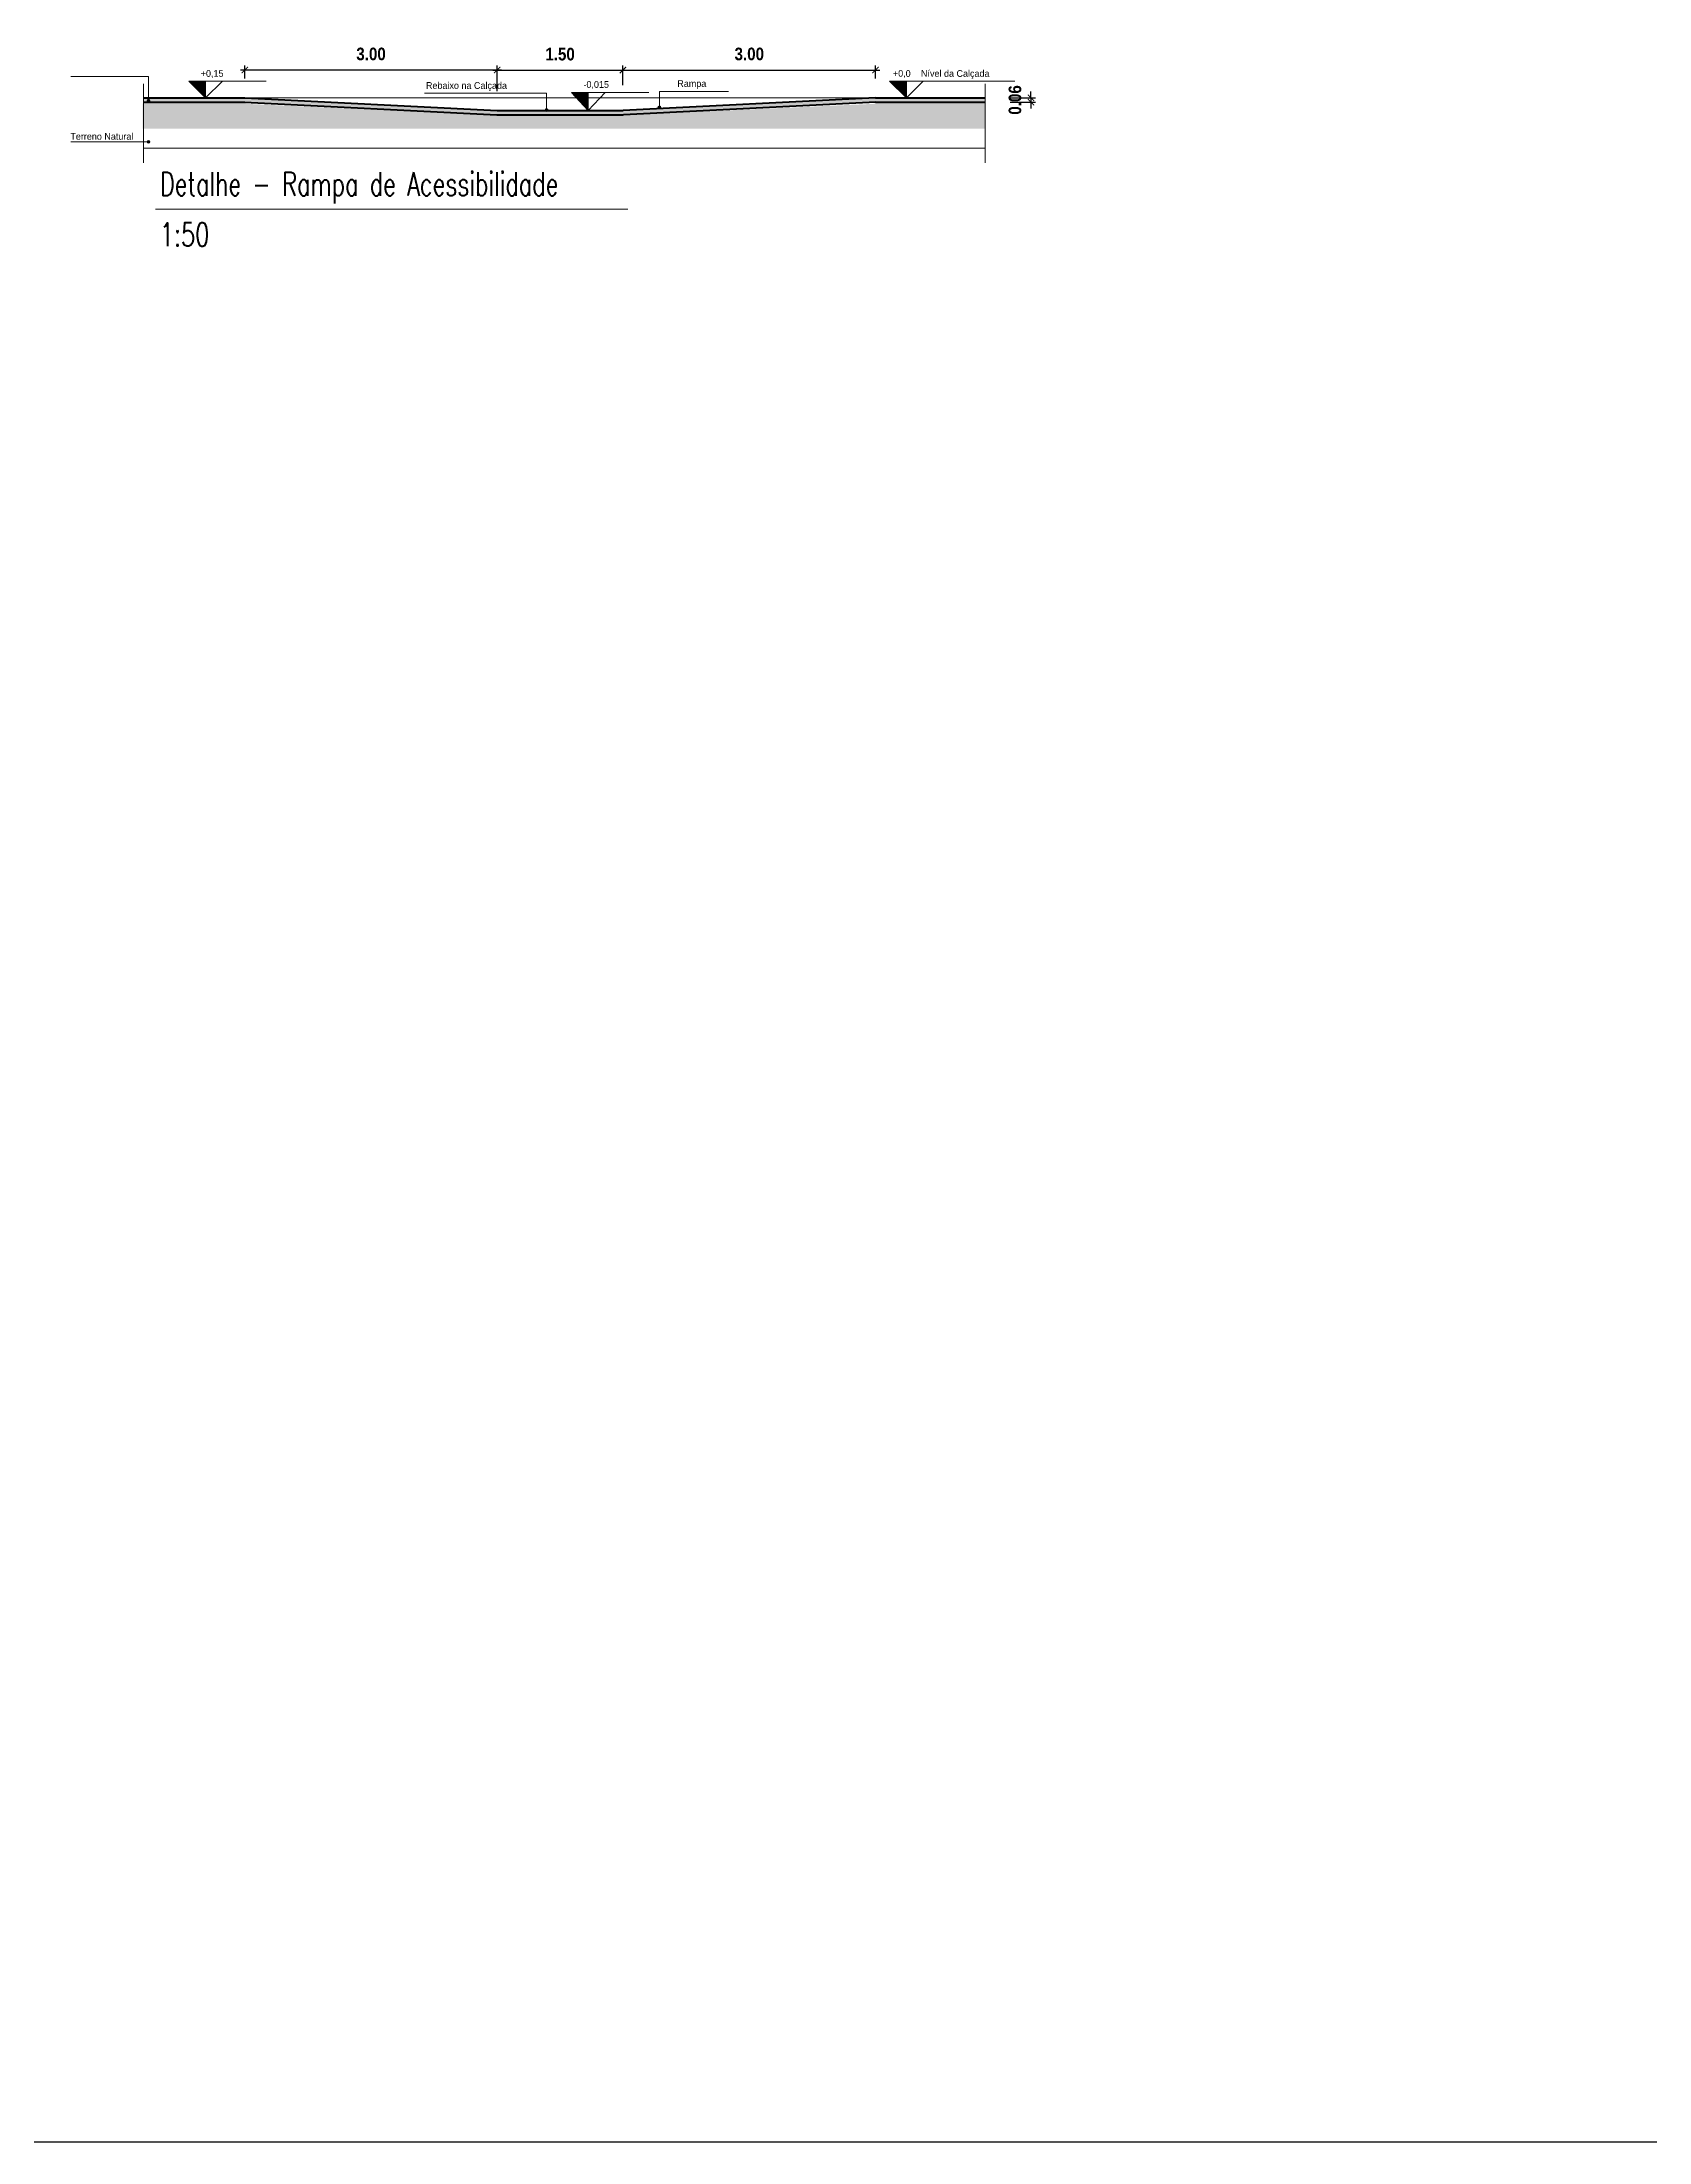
# Model space of a CAD drawing. Header units: feet. Extents: x 203667 to 205527, y 9204857 to 9205156.
# Drawn here: x 203682.31 to 203701.42, y 9204889.59 to 9204914.56 of the extents above; entities that cross this region are included whole.
import ezdxf

# ---------------------------------------------------------------- set-up
doc = ezdxf.new("R2010")
doc.units = ezdxf.units.FT
doc.header["$LTSCALE"] = 0.3
doc.header["$MEASUREMENT"] = 0
doc.linetypes.add('CONTINUO', pattern=[0])
for name, color, linetype in [('Estacas', 7, 'CONTINUO'), ('F-HZ-ESTACA', 98, 'Continuous'), ('PERFIL-ESCALA', 7, 'Continuous')]:
    doc.layers.add(name, color=color, linetype=linetype)
for name, color, linetype, lineweight in [('LINHA', 7, 'Continuous', 9), ('PENA015', 1, 'Continuous', 15), ('PENA02', 5, 'Continuous', 20), ('PENA04', 6, 'Continuous', 40)]:
    doc.layers.add(name, color=color, linetype=linetype, lineweight=lineweight)
doc.styles.add('COTAS', font='ariblk.ttf', dxfattribs={"width": 0.75})
doc.styles.add('ROMANS', font='romans', dxfattribs={"height": 0.2})
doc.styles.add('texto', font='')
doc.styles.get('texto').set_extended_font_data('AvantGarde Bk BT')
doc.dimstyles.new('COTAS_75', dxfattribs={"dimscale": 75, "dimtxt": 0.002, "dimasz": 0.001, "dimexe": 0.0007, "dimexo": 0.004, "dimgap": 0.0015, "dimtad": 1, "dimzin": 0, "dimdsep": 46, "dimtxsty": 'COTAS', "dimblk1": 'ARCHTICK', "dimblk2": 'ARCHTICK', "dimsah": 1, "dimcen": 0.003, "dimdle": 0.0007, "dimaunit": 1, "dimadec": 0, "dimazin": 0, "dimtfac": 1, "dimtdec": 0, "dimtix": 1, "dimtmove": 0, "dimatfit": 3, "dimldrblk": 'ARCHTICK', "dimfxl": 1, "dimtolj": 1, "dimtzin": 0, "dimarcsym": 0})

# ---------------------------------------------------------------- blocks, each defined once
blk = doc.blocks.new('_ArchTick')
at = {"color": 0, "linetype": 'ByBlock', "const_width": 0.15}
blk.add_lwpolyline([(-0.5, -0.5), (0.5, 0.5)], dxfattribs=at)
blk = doc.blocks.new('*D131')
at = {"layer": 'Defpoints', "color": 0, "transparency": 16777216}
for p in [(203689.22, 9204914.221), (203687.724, 9204913.742), (203689.22, 9204913.742)]:
    blk.add_point(p, dxfattribs=at)
at = {"layer": 'PENA015', "color": 0, "lineweight": -2, "transparency": 16777216}
for p, q in [((203687.671, 9204914.222), (203689.273, 9204914.221)), ((203687.724, 9204914.042), (203687.724, 9204914.274)), ((203689.22, 9204914.042), (203689.22, 9204914.274))]:
    blk.add_line(p, q, dxfattribs=at)
at = {"layer": 'PENA015', "color": 0, "lineweight": -2, "transparency": 16777216, "xscale": 0.075, "yscale": 0.075, "zscale": 0.075}
for p, rotation in [((203687.724, 9204914.222), 179.9933166144687), ((203689.22, 9204914.221), 359.9933166144688)]:
    blk.add_blockref('_ArchTick', p, dxfattribs=dict(at, rotation=rotation))
at = {"layer": 'PENA015', "color": 0, "lineweight": 25, "transparency": 16777216, "insert": (203688.472, 9204914.411), "char_height": 0.15, "attachment_point": 5, "rotation": 359.9933, "style": 'COTAS'}
blk.add_mtext('\\A1;1.50', dxfattribs=at)
blk = doc.blocks.new('*D132')
at = {"layer": 'Defpoints', "color": 0, "transparency": 16777216}
for p in [(203692.224, 9204914.223), (203692.224, 9204913.822), (203689.22, 9204913.742)]:
    blk.add_point(p, dxfattribs=at)
at = {"layer": 'PENA015', "color": 0, "lineweight": -2, "transparency": 16777216}
for p, q in [((203689.168, 9204914.223), (203692.276, 9204914.223)), ((203689.22, 9204914.042), (203689.22, 9204914.275)), ((203692.224, 9204914.122), (203692.224, 9204914.275))]:
    blk.add_line(p, q, dxfattribs=at)
at = {"layer": 'PENA015', "color": 0, "lineweight": -2, "transparency": 16777216, "xscale": 0.075, "yscale": 0.075, "zscale": 0.075, "rotation": 180}
blk.add_blockref('_ArchTick', (203689.22, 9204914.223), dxfattribs=at)
at = {"layer": 'PENA015', "color": 0, "lineweight": -2, "transparency": 16777216, "xscale": 0.075, "yscale": 0.075, "zscale": 0.075}
blk.add_blockref('_ArchTick', (203692.224, 9204914.223), dxfattribs=at)
at = {"layer": 'PENA015', "color": 0, "transparency": 16777216, "insert": (203690.722, 9204914.413), "char_height": 0.15, "attachment_point": 5, "style": 'COTAS'}
blk.add_mtext('\\A1;3.00', dxfattribs=at)
blk = doc.blocks.new('*D133')
at = {"layer": 'Defpoints', "color": 0, "transparency": 16777216}
for p in [(203684.724, 9204914.223), (203684.724, 9204913.822), (203687.724, 9204913.672)]:
    blk.add_point(p, dxfattribs=at)
at = {"layer": 'PENA015', "color": 0, "lineweight": -2, "transparency": 16777216}
for p, q in [((203687.776, 9204914.223), (203684.671, 9204914.223)), ((203684.724, 9204914.122), (203684.724, 9204914.275)), ((203687.724, 9204913.972), (203687.724, 9204914.275))]:
    blk.add_line(p, q, dxfattribs=at)
at = {"layer": 'PENA015', "color": 0, "lineweight": -2, "transparency": 16777216, "xscale": 0.075, "yscale": 0.075, "zscale": 0.075, "rotation": 180}
blk.add_blockref('_ArchTick', (203684.724, 9204914.223), dxfattribs=at)
at = {"layer": 'PENA015', "color": 0, "lineweight": -2, "transparency": 16777216, "xscale": 0.075, "yscale": 0.075, "zscale": 0.075}
blk.add_blockref('_ArchTick', (203687.724, 9204914.223), dxfattribs=at)
at = {"layer": 'PENA015', "color": 0, "transparency": 16777216, "insert": (203686.224, 9204914.413), "char_height": 0.15, "attachment_point": 5, "style": 'COTAS'}
blk.add_mtext('\\A1;3.00', dxfattribs=at)
blk = doc.blocks.new('*D139')
at = {"layer": 'Defpoints', "color": 0, "transparency": 16777216}
for p in [(203693.524, 9204913.892), (203693.524, 9204913.842), (203694.072, 9204913.842)]:
    blk.add_point(p, dxfattribs=at)
at = {"layer": 'PENA015', "color": 0, "lineweight": -2, "transparency": 16777216}
for p, q in [((203693.824, 9204913.892), (203694.125, 9204913.892)), ((203693.824, 9204913.842), (203694.125, 9204913.842)), ((203694.072, 9204913.892), (203694.072, 9204913.967)), ((203694.072, 9204913.892), (203694.072, 9204913.842)), ((203694.072, 9204913.842), (203694.072, 9204913.767))]:
    blk.add_line(p, q, dxfattribs=at)
at = {"layer": 'PENA015', "color": 0, "lineweight": -2, "transparency": 16777216, "xscale": 0.075, "yscale": 0.075, "zscale": 0.075}
for p, rotation in [((203694.072, 9204913.892), 270), ((203694.072, 9204913.842), 90)]:
    blk.add_blockref('_ArchTick', p, dxfattribs=dict(at, rotation=rotation))
at = {"layer": 'PENA015', "color": 0, "lineweight": 25, "transparency": 16777216, "insert": (203693.882, 9204913.867), "char_height": 0.15, "attachment_point": 5, "rotation": 90, "style": 'COTAS'}
blk.add_mtext('\\A1;0.06', dxfattribs=at)

msp = doc.modelspace()

# ---------------------------------------------------------------- hatches: boundary and pattern name
at = {"layer": 'F-HZ-ESTACA', "true_color": 0x7aafdf}
h = msp.add_hatch(color=143, dxfattribs=at)
h.dxf.hatch_style = 1
h.paths.add_polyline_path([(203693.528, 9204913.892), (203692.224, 9204913.892), (203689.224, 9204913.742), (203687.724, 9204913.742), (203684.724, 9204913.892), (203683.517, 9204913.892), (203683.52, 9204913.842), (203684.72, 9204913.842), (203687.729, 9204913.692), (203689.23, 9204913.692), (203692.223, 9204913.842), (203693.528, 9204913.842)])
at = {"layer": 'LINHA'}
for points in [[(203684.256, 9204913.892), (203684.256, 9204914.092), (203684.056, 9204914.092)], [(203692.59, 9204913.892), (203692.59, 9204914.092), (203692.39, 9204914.092)], [(203683.593, 9204913.858, 1), (203683.56, 9204913.858, 1)], [(203688.807, 9204913.741), (203688.807, 9204913.957), (203688.607, 9204913.957)], [(203689.67, 9204913.779, 1), (203689.637, 9204913.779, 1)], [(203688.329, 9204913.747, 1), (203688.295, 9204913.747, 1)], [(203683.593, 9204913.369, 1), (203683.56, 9204913.369, 1)]]:
    msp.add_hatch(color=256, dxfattribs=at).paths.add_polyline_path(points)
h = msp.add_hatch(dxfattribs=at)
h.set_pattern_fill('AR-CONC', color=34, scale=0.01)
h.set_pattern_definition([(50, (-8.952653, 15.61183), (0.07172601826008, -0.00627521349826), [0.0075, -0.0825]), (355, (-8.95265, 15.61183), (-0.0138751333613, 0.07521921337), [0.006, -0.066]), (100.45144446, (-8.946676, 15.611305), (0.0578508846727, 0.06894399909686), [0.0063740192, -0.0701142112]), (46.1842, (-8.95265, 15.63183), (0.10672413306716, -0.0165519280793), [0.01125, -0.12375]), (96.63563549, (-8.94376, 15.63045), (0.0934661945674, 0.0974118600775), [0.0095610342, -0.105171376]), (351.18416399, (-8.95265, 15.63183), (0.0934661945055, 0.097411860027), [0.009, -0.0990000001]), (21, (-8.942653, 15.62683), (0.05969070521185, -0.04026188906653), [0.0075, -0.0825]), (326, (-8.94265, 15.62683), (0.02433153319216, 0.0725150045047), [0.006, -0.066]), (71.45144474, (-8.93768, 15.62347), (0.084022237673, 0.03225311528064), [0.006374019, -0.0701142112]), (37.5, (-8.952653, 15.611828), (0.00121598553173, 0.03328938538313), [0, -0.0652, 0, -0.067, 0, -0.06625]), (7.5, (-8.952653, 15.61183), (0.02630695374421, 0.03944117118824), [0, -0.0382, 0, -0.0637, 0, -0.02525]), (327.5, (-8.974953, 15.611828), (0.05338224361724, -0.00225548717344), [0, -0.025, 0, -0.078, 0, -0.1035]), (317.5, (-8.984953, 15.61183), (0.05831861693424, 0.01001049823323), [0, -0.0325, 0, -0.0518, 0, -0.0735])])
h.paths.add_polyline_path([(203693.522, 9204913.822), (203692.224, 9204913.822), (203689.224, 9204913.687), (203687.71, 9204913.687), (203684.71, 9204913.822), (203683.51, 9204913.822), (203683.51, 9204913.524), (203693.522, 9204913.524)])

# ---------------------------------------------------------------- linework, layer by layer
at = {"lineweight": 20}
msp.add_line((203683.661, 9204912.57), (203689.277, 9204912.57), dxfattribs=at)
at = {"layer": 'Estacas'}
msp.add_lwpolyline([(203667.39, 9204889.591), (203738.497, 9204889.591), (203738.497, 9204941.978), (203667.39, 9204941.978)], close=True, dxfattribs=at)
at = {"layer": 'LINHA'}
for p, q in [((203682.653, 9204914.144), (203683.577, 9204914.144)), ((203684.256, 9204913.892), (203684.256, 9204914.092)), ((203692.59, 9204913.892), (203692.59, 9204914.092)), ((203686.859, 9204913.949), (203688.312, 9204913.949)), ((203688.312, 9204913.949), (203688.312, 9204913.747)), ((203688.807, 9204913.742), (203688.807, 9204913.957)), ((203690.476, 9204913.966), (203689.653, 9204913.966)), ((203689.653, 9204913.966), (203689.653, 9204913.779)), ((203682.653, 9204913.369), (203683.577, 9204913.369))]:
    msp.add_line(p, q, dxfattribs=at)
at = {"layer": 'LINHA', "color": 251, "true_color": 0x636466}
for p, q in [((203683.517, 9204914.057), (203683.517, 9204913.121)), ((203693.528, 9204914.057), (203693.528, 9204913.121))]:
    msp.add_line(p, q, dxfattribs=at)
at = {"layer": 'LINHA', "color": 34}
msp.add_line((203683.517, 9204913.294), (203693.528, 9204913.294), dxfattribs=at)
at = {"layer": 'LINHA'}
msp.add_lwpolyline([(203683.577, 9204914.144), (203683.577, 9204913.858)], dxfattribs=at)
at = {"layer": 'LINHA', "flags": 128}
for points in [[(203684.056, 9204914.092), (203684.256, 9204913.892), (203684.456, 9204914.092), (203684.977, 9204914.092)], [(203684.977, 9204914.092), (203684.056, 9204914.092), (203684.256, 9204913.892), (203684.456, 9204914.092)], [(203692.39, 9204914.092), (203692.59, 9204913.892), (203692.79, 9204914.092), (203693.879, 9204914.092)], [(203693.879, 9204914.092), (203692.39, 9204914.092), (203692.59, 9204913.892), (203692.79, 9204914.092)], [(203688.607, 9204913.957), (203688.807, 9204913.742), (203689.007, 9204913.957), (203689.528, 9204913.957)], [(203689.528, 9204913.957), (203688.607, 9204913.957), (203688.807, 9204913.742), (203689.007, 9204913.957)]]:
    msp.add_lwpolyline(points, dxfattribs=at)
at = {"layer": 'LINHA'}
for centre in [(203683.577, 9204913.858), (203689.653, 9204913.779), (203688.312, 9204913.747), (203683.577, 9204913.369)]:
    msp.add_circle(centre, 0.0167, dxfattribs=at)
at = {"layer": 'PENA02', "color": 4}
msp.add_line((203684.724, 9204913.892), (203692.224, 9204913.892), dxfattribs=at)
at = {"layer": 'PENA04'}
for p, q in [((203683.517, 9204913.892), (203684.724, 9204913.892)), ((203683.517, 9204913.842), (203684.724, 9204913.842)), ((203684.721, 9204913.842), (203687.721, 9204913.692)), ((203684.724, 9204913.892), (203687.724, 9204913.742)), ((203692.224, 9204913.892), (203689.224, 9204913.742)), ((203692.226, 9204913.842), (203689.226, 9204913.692)), ((203692.224, 9204913.892), (203693.524, 9204913.892)), ((203692.224, 9204913.842), (203693.524, 9204913.842)), ((203687.724, 9204913.742), (203689.224, 9204913.742)), ((203687.724, 9204913.692), (203689.224, 9204913.692))]:
    msp.add_line(p, q, dxfattribs=at)

# ---------------------------------------------------------------- texts
at = {"layer": 'PENA015', "lineweight": 25, "style": 'texto'}
for s, p in [('+0,15', (203684.199, 9204914.142)), ('-0,015', (203688.75, 9204914.011)), ('+0,0', (203692.43, 9204914.142)), ('Nível da Calçada', (203692.764, 9204914.142))]:
    msp.add_text(s, height=0.08, dxfattribs=at).set_placement(p)
at = {"layer": 'PENA015', "lineweight": 25, "char_height": 0.08, "attachment_point": 1, "style": 'texto'}
for s, insert, width in [('Rebaixo na Calçada', (203686.877, 9204914.079), 1.75686), ('Rampa', (203689.866, 9204914.102), 0.9561), ('Terreno Natural', (203682.649, 9204913.474), 0.9561)]:
    msp.add_mtext(s, dxfattribs=dict(at, insert=insert, width=width))
at = {"layer": 'PERFIL-ESCALA', "lineweight": 20, "style": 'ROMANS', "width": 0.7}
for s, p in [('Detalhe - Rampa de Acessibilidade', (203683.713, 9204912.729)), ('1:50', (203683.713, 9204912.128))]:
    msp.add_text(s, height=0.28, rotation=360, dxfattribs=at).set_placement(p)

# ---------------------------------------------------------------- dimensions: what is measured, and where the dimension line sits
at = {"layer": 'PENA015'}
for base, p1, p2, picture, middle in [((203684.724, 9204914.223), (203687.724, 9204913.672), (203684.724, 9204913.822), '*D133', (203686.224, 9204914.413)), ((203692.224, 9204914.223), (203689.22, 9204913.742), (203692.224, 9204913.822), '*D132', (203690.722, 9204914.413))]:
    dim = msp.add_linear_dim(base=base, p1=p1, p2=p2, angle=180, dimstyle='COTAS_75', override={"dimtmove": 1}, dxfattribs=at)
    dim.commit()
    dim.dimension.update_dxf_attribs({"geometry": picture, "text_midpoint": middle})
at = {"layer": 'PENA015', "lineweight": 25}
dim = msp.add_aligned_dim(p1=(203687.724, 9204913.742), p2=(203689.22, 9204913.742), distance=0.479, dimstyle='COTAS_75', dxfattribs=at)
dim.commit()
dim.dimension.update_dxf_attribs({"geometry": '*D131', "text_midpoint": (203688.472, 9204914.411)})
dim = msp.add_aligned_dim(p1=(203693.524, 9204913.892), p2=(203693.524, 9204913.842), distance=0.549, text='0.06', dimstyle='COTAS_75', dxfattribs=at)
dim.commit()
dim.dimension.update_dxf_attribs({"geometry": '*D139', "text_midpoint": (203693.882, 9204913.867)})

doc.saveas('drawing.dxf')
